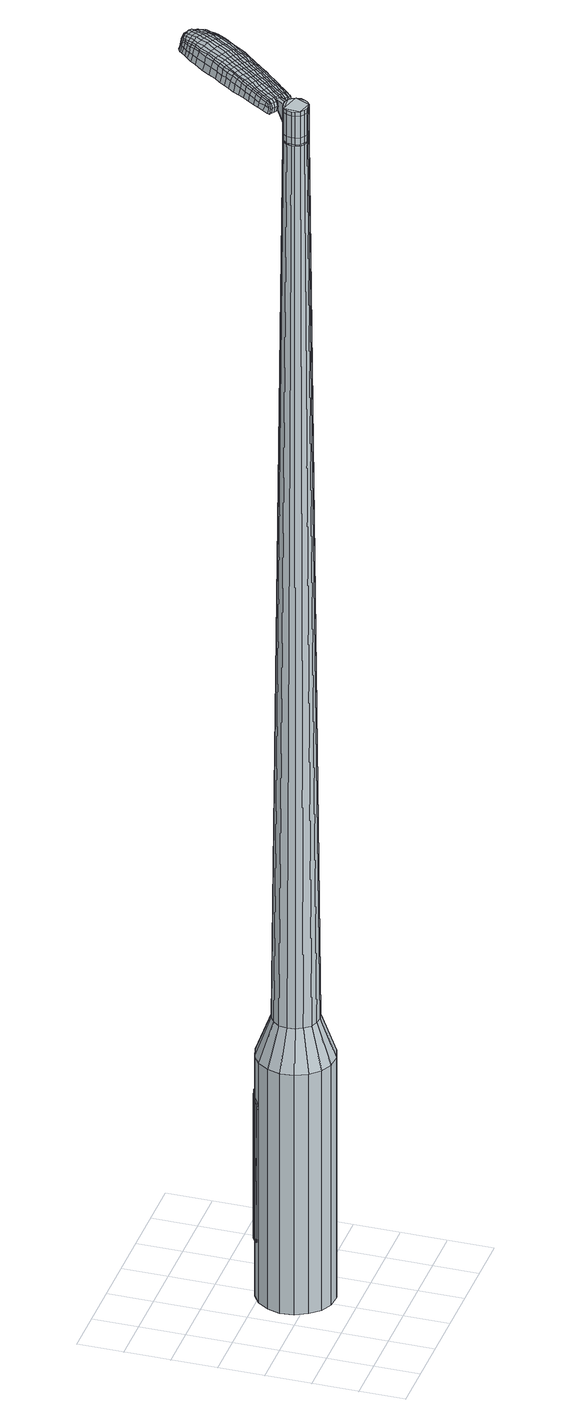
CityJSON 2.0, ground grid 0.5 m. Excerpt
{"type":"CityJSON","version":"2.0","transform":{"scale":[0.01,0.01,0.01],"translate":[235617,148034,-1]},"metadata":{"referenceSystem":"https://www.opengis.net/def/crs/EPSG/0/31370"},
"CityObjects":{
"object1":{"type":"GenericCityObject","attributes":{"cluster":205,"mean_distance_to_centroid":0.168,"new_centroid_x":235618.11,"new_centroid_y":148035.15,"mean_distance_to_camera":13.35,"H1":9.67,"H2":9.74,"Z_final":114.04,"cluster2":-1,"proj_x":235630,"proj_y":148043.4,"id_line":90616,"bearing_l":325.26,"distance":14.48,"orientation":"left","G_obj":55.26},"geometry":[{"type":"MultiSurface","lod":"2","boundaries":[[[0,1,2,3]],[[1,4,5,2]],[[4,6,7,5]],[[6,8,9,7]],[[8,10,11,9]],[[10,12,13,11]],[[12,14,15,13]],[[14,16,17,15]],[[16,18,19,17]],[[18,20,21,19]],[[20,22,23,21]],[[22,24,25,23]],[[24,26,27,25]],[[26,28,29,27]],[[28,30,31,29]],[[30,32,33,31]],[[32,34,35,33]],[[34,0,3,35]],[[36,37,38,39]],[[38,40,41,42]],[[41,43,42]],[[42,44,45,46]],[[45,47,46]],[[46,48,49,50]],[[49,51,50]],[[42,46,50,38]],[[50,52,39,38]],[[53,36,39]],[[2,5,7,35]],[[7,9,11,15]],[[11,13,15]],[[15,17,19,23]],[[19,21,23]],[[23,25,27,31]],[[27,29,31]],[[15,23,31,7]],[[31,33,35,7]],[[3,2,35]],[[1,0,54,55]],[[0,34,56,54]],[[34,32,57,56]],[[32,30,58,57]],[[30,28,59,58]],[[28,26,60,59]],[[26,24,61,60]],[[24,22,62,61]],[[22,20,63,62]],[[20,18,64,63]],[[18,16,65,64]],[[16,14,66,65]],[[14,12,67,66]],[[12,10,68,67]],[[10,8,69,68]],[[8,6,70,69]],[[6,4,71,70]],[[4,1,55,71]],[[55,54,72,73]],[[54,56,74,72]],[[56,57,75,74]],[[57,58,76,75]],[[58,59,77,76]],[[59,60,78,77]],[[60,61,79,78]],[[61,62,80,79]],[[62,63,81,80]],[[63,64,82,81]],[[64,65,83,82]],[[65,66,84,83]],[[66,67,85,84]],[[67,68,86,85]],[[68,69,87,86]],[[69,70,88,87]],[[70,71,89,88]],[[71,55,73,89]],[[72,90,91,92]],[[93,94,90,72]],[[75,95,94,93]],[[96,97,95,75]],[[98,99,97,96]],[[100,101,99,98]],[[79,102,101,100]],[[103,104,102,79]],[[105,106,104,103]],[[82,107,106,105]],[[108,109,107,82]],[[84,110,109,108]],[[85,111,110,84]],[[112,113,111,85]],[[114,115,113,112]],[[116,117,115,114]],[[118,119,117,116]],[[92,91,119,118]],[[120,121,122,123]],[[124,120,123,125]],[[126,124,125,127]],[[128,126,127,129]],[[130,128,129,131]],[[132,130,131,133]],[[134,132,133,135]],[[136,134,135,137]],[[138,136,137,139]],[[140,138,139,141]],[[142,140,141,143]],[[144,142,143,145]],[[146,144,145,147]],[[148,146,147,149]],[[150,148,149,151]],[[152,150,151,153]],[[73,72,92]],[[74,93,72]],[[74,75,93]],[[76,96,75]],[[76,77,98,96]],[[77,78,100,98]],[[78,79,100]],[[80,103,79]],[[80,81,105,103]],[[81,82,105]],[[83,108,82]],[[83,84,108]],[[86,112,85]],[[86,87,114,112]],[[87,88,116,114]],[[88,89,118,116]],[[89,73,92,118]],[[154,91,90]],[[154,155,119,91]],[[155,156,117,119]],[[156,157,115,117]],[[157,158,113,115]],[[158,111,113]],[[159,109,110]],[[159,107,109]],[[160,106,107]],[[160,161,104,106]],[[161,102,104]],[[162,101,102]],[[162,163,99,101]],[[163,164,97,99]],[[164,95,97]],[[165,94,95]],[[165,90,94]],[[39,52,152,166]],[[154,90,167,153]],[[53,39,166,121]],[[90,165,122,167]],[[36,53,121,120]],[[165,95,123,122]],[[37,36,120,124]],[[95,164,125,123]],[[38,37,124,126]],[[164,163,127,125]],[[40,38,126,128]],[[163,162,129,127]],[[41,40,128,130]],[[162,102,131,129]],[[43,41,130,132]],[[102,161,133,131]],[[42,43,132,134]],[[161,160,135,133]],[[44,42,134,136]],[[160,107,137,135]],[[45,44,136,138]],[[107,159,139,137]],[[47,45,138,140]],[[159,110,141,139]],[[46,47,140,142]],[[110,111,143,141]],[[48,46,142,144]],[[111,158,145,143]],[[49,48,144,146]],[[158,157,147,145]],[[51,49,146,148]],[[157,156,149,147]],[[50,51,148,150]],[[156,155,151,149]],[[52,50,150,152]],[[155,154,153,151]],[[152,153,168,169]],[[153,167,170,168]],[[167,122,171,170]],[[122,121,172,171]],[[121,166,173,172]],[[166,152,169,173]],[[174,175,176,177]],[[178,174,177,179]],[[174,178,180,181]],[[175,174,181,182]],[[183,184,185,186]],[[187,183,186,188]],[[183,187,189,190]],[[184,183,190,191]],[[192,193,194,195]],[[196,192,195,197]],[[192,196,198,199]],[[193,192,199,200]],[[201,202,203,204]],[[205,201,204,206]],[[201,205,207,208]],[[202,201,208,209]],[[210,211,212,213]],[[214,210,213,215]],[[210,214,216,217]],[[211,210,217,218]],[[219,220,221,222]],[[223,219,222,224]],[[219,223,225,226]],[[220,219,226,227]],[[228,229,230,231]],[[220,228,231,221]],[[228,220,227,232]],[[229,228,232,233]],[[234,235,236,237]],[[229,234,237,230]],[[234,229,233,238]],[[235,234,238,239]],[[240,178,179,241]],[[235,240,241,236]],[[240,235,239,242]],[[178,240,242,180]],[[243,244,245,246]],[[247,243,246,248]],[[243,247,249,250]],[[244,243,250,251]],[[252,253,254,255]],[[244,252,255,245]],[[252,244,251,256]],[[253,252,256,257]],[[258,259,260,261]],[[253,258,261,254]],[[258,253,257,262]],[[259,258,262,263]],[[264,265,266,267]],[[259,264,267,260]],[[264,259,263,268]],[[265,264,268,269]],[[270,175,182,271]],[[265,270,271,266]],[[270,265,269,272]],[[175,270,272,176]],[[273,274,275,276]],[[277,273,276,278]],[[273,277,279,280]],[[274,273,280,281]],[[282,283,284,285]],[[274,282,285,275]],[[282,274,281,286]],[[283,282,286,287]],[[288,289,290,291]],[[283,288,291,284]],[[288,283,287,292]],[[289,288,292,293]],[[294,187,188,295]],[[289,294,295,290]],[[294,289,293,296]],[[187,294,296,189]],[[297,298,299,300]],[[301,297,300,302]],[[297,301,303,304]],[[298,297,304,305]],[[306,307,308,309]],[[298,306,309,299]],[[306,298,305,310]],[[307,306,310,311]],[[312,313,314,315]],[[307,312,315,308]],[[312,307,311,316]],[[313,312,316,317]],[[318,319,320,321]],[[313,318,321,314]],[[318,313,317,322]],[[319,318,322,323]],[[324,184,191,325]],[[319,324,325,320]],[[324,319,323,326]],[[184,324,326,185]],[[327,213,212,328]],[[329,327,328,330]],[[327,329,331,332]],[[213,327,332,215]],[[333,329,330,334]],[[335,333,334,336]],[[333,335,337,338]],[[329,333,338,331]],[[339,335,336,340]],[[341,339,340,342]],[[339,341,343,344]],[[335,339,344,337]],[[345,341,342,346]],[[347,345,346,348]],[[345,347,349,350]],[[341,345,350,343]],[[351,347,348,352]],[[202,351,352,203]],[[351,202,209,353]],[[347,351,353,349]],[[354,355,200,199]],[[356,354,199,198]],[[354,356,357,358]],[[355,354,358,359]],[[360,361,359,358]],[[362,360,358,357]],[[360,362,363,364]],[[361,360,364,365]],[[366,367,365,364]],[[368,366,364,363]],[[366,368,369,370]],[[367,366,370,371]],[[372,373,371,370]],[[374,372,370,369]],[[372,374,207,205]],[[373,372,205,206]],[[375,376,377,378]],[[277,375,378,279]],[[375,277,278,379]],[[376,375,379,380]],[[381,196,197,382]],[[376,381,382,377]],[[381,376,380,383]],[[196,381,383,198]],[[384,385,386,387]],[[223,384,387,225]],[[384,223,224,388]],[[385,384,388,389]],[[390,391,392,393]],[[385,390,393,386]],[[390,385,389,394]],[[391,390,394,395]],[[396,193,200,397]],[[391,396,397,392]],[[396,391,395,398]],[[193,396,398,194]],[[399,400,401,402]],[[181,399,402,182]],[[399,181,180,403]],[[400,399,403,404]],[[405,406,407,408]],[[400,405,408,401]],[[405,400,404,409]],[[406,405,409,410]],[[411,204,203,412]],[[406,411,412,407]],[[411,406,410,413]],[[204,411,413,206]],[[414,415,416,417]],[[186,414,417,188]],[[414,186,185,418]],[[415,414,418,419]],[[420,208,207,421]],[[415,420,421,416]],[[420,415,419,422]],[[208,420,422,209]],[[423,424,425,426]],[[301,423,426,303]],[[423,301,302,427]],[[424,423,427,428]],[[429,214,215,430]],[[424,429,430,425]],[[429,424,428,431]],[[214,429,431,216]],[[432,433,434,435]],[[247,432,435,249]],[[432,247,248,436]],[[433,432,436,437]],[[438,439,440,441]],[[433,438,441,434]],[[438,433,437,442]],[[439,438,442,443]],[[444,211,218,445]],[[439,444,445,440]],[[444,439,443,446]],[[211,444,446,212]],[[447,448,437,436]],[[246,447,436,248]],[[447,246,245,449]],[[448,447,449,450]],[[451,452,443,442]],[[448,451,442,437]],[[451,448,450,453]],[[452,451,453,454]],[[455,328,212,446]],[[452,455,446,443]],[[455,452,454,456]],[[328,455,456,330]],[[457,458,459,460]],[[304,457,460,305]],[[457,304,303,426]],[[458,457,426,425]],[[461,332,331,462]],[[458,461,462,459]],[[461,458,425,430]],[[332,461,430,215]],[[463,464,450,449]],[[255,463,449,245]],[[463,255,254,465]],[[464,463,465,466]],[[467,468,454,453]],[[464,467,453,450]],[[467,464,466,469]],[[468,467,469,470]],[[471,334,330,456]],[[468,471,456,454]],[[471,468,470,472]],[[334,471,472,336]],[[473,474,475,476]],[[310,473,476,311]],[[473,310,305,460]],[[474,473,460,459]],[[477,338,337,478]],[[474,477,478,475]],[[477,474,459,462]],[[338,477,462,331]],[[479,480,466,465]],[[261,479,465,254]],[[479,261,260,481]],[[480,479,481,482]],[[483,484,470,469]],[[480,483,469,466]],[[483,480,482,485]],[[484,483,485,486]],[[487,340,336,472]],[[484,487,472,470]],[[487,484,486,488]],[[340,487,488,342]],[[489,490,491,492]],[[316,489,492,317]],[[489,316,311,476]],[[490,489,476,475]],[[493,344,343,494]],[[490,493,494,491]],[[493,490,475,478]],[[344,493,478,337]],[[495,496,482,481]],[[267,495,481,260]],[[495,267,266,497]],[[496,495,497,498]],[[499,500,486,485]],[[496,499,485,482]],[[499,496,498,501]],[[500,499,501,502]],[[503,346,342,488]],[[500,503,488,486]],[[503,500,502,504]],[[346,503,504,348]],[[505,506,507,508]],[[322,505,508,323]],[[505,322,317,492]],[[506,505,492,491]],[[509,350,349,510]],[[506,509,510,507]],[[509,506,491,494]],[[350,509,494,343]],[[511,512,498,497]],[[271,511,497,266]],[[511,271,182,402]],[[512,511,402,401]],[[513,514,502,501]],[[512,513,501,498]],[[513,512,401,408]],[[514,513,408,407]],[[515,352,348,504]],[[514,515,504,502]],[[515,514,407,412]],[[352,515,412,203]],[[516,517,419,418]],[[326,516,418,185]],[[516,326,323,508]],[[517,516,508,507]],[[518,353,209,422]],[[517,518,422,419]],[[518,517,507,510]],[[353,518,510,349]],[[519,520,380,379]],[[276,519,379,278]],[[519,276,275,521]],[[520,519,521,522]],[[523,356,198,383]],[[520,523,383,380]],[[523,520,522,524]],[[356,523,524,357]],[[525,526,527,528]],[[226,525,528,227]],[[525,226,225,387]],[[526,525,387,386]],[[529,530,531,532]],[[526,529,532,527]],[[529,526,386,393]],[[530,529,393,392]],[[533,355,359,534]],[[530,533,534,531]],[[533,530,392,397]],[[355,533,397,200]],[[535,536,522,521]],[[285,535,521,275]],[[535,285,284,537]],[[536,535,537,538]],[[539,362,357,524]],[[536,539,524,522]],[[539,536,538,540]],[[362,539,540,363]],[[541,542,543,544]],[[232,541,544,233]],[[541,232,227,528]],[[542,541,528,527]],[[545,546,547,548]],[[542,545,548,543]],[[545,542,527,532]],[[546,545,532,531]],[[549,361,365,550]],[[546,549,550,547]],[[549,546,531,534]],[[361,549,534,359]],[[551,552,538,537]],[[291,551,537,284]],[[551,291,290,553]],[[552,551,553,554]],[[555,368,363,540]],[[552,555,540,538]],[[555,552,554,556]],[[368,555,556,369]],[[557,558,559,560]],[[238,557,560,239]],[[557,238,233,544]],[[558,557,544,543]],[[561,562,563,564]],[[558,561,564,559]],[[561,558,543,548]],[[562,561,548,547]],[[565,367,371,566]],[[562,565,566,563]],[[565,562,547,550]],[[367,565,550,365]],[[567,568,554,553]],[[295,567,553,290]],[[567,295,188,417]],[[568,567,417,416]],[[569,374,369,556]],[[568,569,556,554]],[[569,568,416,421]],[[374,569,421,207]],[[570,571,404,403]],[[242,570,403,180]],[[570,242,239,560]],[[571,570,560,559]],[[572,573,410,409]],[[571,572,409,404]],[[572,571,559,564]],[[573,572,564,563]],[[574,373,206,413]],[[573,574,413,410]],[[574,573,563,566]],[[373,574,566,371]],[[575,576,577,578]],[[578,577,579,580]],[[581,579,577,582]],[[582,577,576,583]],[[584,585,586,587]],[[587,586,588,589]],[[590,588,586,591]],[[591,586,585,592]],[[593,594,595,596]],[[596,595,597,598]],[[599,597,595,600]],[[600,595,594,601]],[[602,603,604,605]],[[605,604,606,607]],[[608,606,604,609]],[[609,604,603,610]],[[611,612,613,614]],[[614,613,615,616]],[[617,615,613,618]],[[618,613,612,619]],[[620,621,622,623]],[[623,622,624,625]],[[626,624,622,627]],[[627,622,621,628]],[[629,630,631,632]],[[632,631,621,620]],[[628,621,631,633]],[[633,631,630,634]],[[635,636,637,638]],[[638,637,630,629]],[[634,630,637,639]],[[639,637,636,640]],[[580,579,641,642]],[[642,641,636,635]],[[640,636,641,643]],[[643,641,579,581]],[[644,645,646,647]],[[647,646,648,649]],[[650,648,646,651]],[[651,646,645,652]],[[653,654,655,656]],[[656,655,645,644]],[[652,645,655,657]],[[657,655,654,658]],[[659,660,661,662]],[[662,661,654,653]],[[658,654,661,663]],[[663,661,660,664]],[[665,666,667,668]],[[668,667,660,659]],[[664,660,667,669]],[[669,667,666,670]],[[583,576,671,672]],[[672,671,666,665]],[[670,666,671,673]],[[673,671,576,575]],[[674,675,676,677]],[[677,676,678,679]],[[680,678,676,681]],[[681,676,675,682]],[[683,684,685,686]],[[686,685,675,674]],[[682,675,685,687]],[[687,685,684,688]],[[689,690,691,692]],[[692,691,684,683]],[[688,684,691,693]],[[693,691,690,694]],[[589,588,695,696]],[[696,695,690,689]],[[694,690,695,697]],[[697,695,588,590]],[[698,699,700,701]],[[701,700,702,703]],[[704,702,700,705]],[[705,700,699,706]],[[707,708,709,710]],[[710,709,699,698]],[[706,699,709,711]],[[711,709,708,712]],[[713,714,715,716]],[[716,715,708,707]],[[712,708,715,717]],[[717,715,714,718]],[[719,720,721,722]],[[722,721,714,713]],[[718,714,721,723]],[[723,721,720,724]],[[592,585,725,726]],[[726,725,720,719]],[[724,720,725,727]],[[727,725,585,584]],[[611,614,728,729]],[[729,728,730,731]],[[732,730,728,733]],[[733,728,614,616]],[[731,730,734,735]],[[735,734,736,737]],[[738,736,734,739]],[[739,734,730,732]],[[737,736,740,741]],[[741,740,742,743]],[[744,742,740,745]],[[745,740,736,738]],[[743,742,746,747]],[[747,746,748,749]],[[750,748,746,751]],[[751,746,742,744]],[[749,748,752,753]],[[753,752,603,602]],[[610,603,752,754]],[[754,752,748,750]],[[601,755,756,600]],[[600,756,757,599]],[[758,757,756,759]],[[759,756,755,760]],[[760,761,762,759]],[[759,762,763,758]],[[764,763,762,765]],[[765,762,761,766]],[[766,767,768,765]],[[765,768,769,764]],[[770,769,768,771]],[[771,768,767,772]],[[772,773,774,771]],[[771,774,775,770]],[[608,775,774,606]],[[606,774,773,607]],[[776,777,778,779]],[[779,778,678,680]],[[679,678,778,780]],[[780,778,777,781]],[[598,597,782,783]],[[783,782,777,776]],[[781,777,782,784]],[[784,782,597,599]],[[785,786,787,788]],[[788,787,624,626]],[[625,624,787,789]],[[789,787,786,790]],[[791,792,793,794]],[[794,793,786,785]],[[790,786,793,795]],[[795,793,792,796]],[[601,594,797,798]],[[798,797,792,791]],[[796,792,797,799]],[[799,797,594,593]],[[800,801,802,803]],[[803,802,582,583]],[[581,582,802,804]],[[804,802,801,805]],[[806,807,808,809]],[[809,808,801,800]],[[805,801,808,810]],[[810,808,807,811]],[[602,605,812,813]],[[813,812,807,806]],[[811,807,812,814]],[[814,812,605,607]],[[815,816,817,818]],[[818,817,587,589]],[[584,587,817,819]],[[819,817,816,820]],[[608,609,821,822]],[[822,821,816,815]],[[820,816,821,823]],[[823,821,609,610]],[[824,825,826,827]],[[827,826,702,704]],[[703,702,826,828]],[[828,826,825,829]],[[616,615,830,831]],[[831,830,825,824]],[[829,825,830,832]],[[832,830,615,617]],[[833,834,835,836]],[[836,835,648,650]],[[649,648,835,837]],[[837,835,834,838]],[[839,840,841,842]],[[842,841,834,833]],[[838,834,841,843]],[[843,841,840,844]],[[619,612,845,846]],[[846,845,840,839]],[[844,840,845,847]],[[847,845,612,611]],[[838,848,849,837]],[[837,849,647,649]],[[644,647,849,850]],[[850,849,848,851]],[[844,852,853,843]],[[843,853,848,838]],[[851,848,853,854]],[[854,853,852,855]],[[611,729,856,847]],[[847,856,852,844]],[[855,852,856,857]],[[857,856,729,731]],[[858,859,860,861]],[[861,860,705,706]],[[704,705,860,827]],[[827,860,859,824]],[[732,733,862,863]],[[863,862,859,858]],[[824,859,862,831]],[[831,862,733,616]],[[851,864,850]],[[850,864,656,644]],[[653,656,864,865]],[[865,864,866]],[[855,867,868,854]],[[854,868,864,851]],[[866,864,868,869]],[[869,868,867,870]],[[731,735,871,857]],[[857,871,867,855]],[[870,867,871,872]],[[872,871,735,737]],[[873,874,875,876]],[[876,875,711,712]],[[706,711,875,861]],[[861,875,874,858]],[[738,739,877,878]],[[878,877,874,873]],[[858,874,877,863]],[[863,877,739,732]],[[866,879,880,865]],[[865,880,662,653]],[[659,662,880,881]],[[881,880,879,882]],[[870,883,884,869]],[[869,884,879,866]],[[882,879,884,885]],[[885,884,883,886]],[[737,741,887,872]],[[872,887,883,870]],[[886,883,887,888]],[[888,887,741,743]],[[889,890,891,892]],[[892,891,717,718]],[[712,717,891,876]],[[876,891,890,873]],[[744,745,893,894]],[[894,893,890,889]],[[873,890,893,878]],[[878,893,745,738]],[[882,895,896,881]],[[881,896,668,659]],[[665,668,896,897]],[[897,896,895,898]],[[886,899,900,885]],[[885,900,895,882]],[[898,895,900,901]],[[901,900,899,902]],[[743,747,903,888]],[[888,903,899,886]],[[902,899,903,904]],[[904,903,747,749]],[[905,906,907,908]],[[908,907,723,724]],[[718,723,907,892]],[[892,907,906,889]],[[750,751,909,910]],[[910,909,906,905]],[[889,906,909,894]],[[894,909,751,744]],[[898,911,912,897]],[[897,912,672,665]],[[583,672,912,803]],[[803,912,911,800]],[[902,913,914,901]],[[901,914,911,898]],[[800,911,914,809]],[[809,914,913,806]],[[749,753,915,904]],[[904,915,913,902]],[[806,913,915,813]],[[813,915,753,602]],[[820,916,917,819]],[[819,917,727,584]],[[724,727,917,908]],[[908,917,916,905]],[[610,754,918,823]],[[823,918,916,820]],[[905,916,918,910]],[[910,918,754,750]],[[781,919,920,780]],[[780,920,677,679]],[[674,677,920,921]],[[921,920,919,922]],[[599,757,923,784]],[[784,923,919,781]],[[922,919,923,924]],[[924,923,757,758]],[[925,926,927,928]],[[928,927,627,628]],[[626,627,927,788]],[[788,927,926,785]],[[929,930,931,932]],[[932,931,926,925]],[[785,926,931,794]],[[794,931,930,791]],[[760,755,933,934]],[[934,933,930,929]],[[791,930,933,798]],[[798,933,755,601]],[[922,935,936,921]],[[921,936,686,674]],[[683,686,936,937]],[[937,936,935,938]],[[758,763,939,924]],[[924,939,935,922]],[[938,935,939,940]],[[940,939,763,764]],[[941,942,943,944]],[[944,943,633,634]],[[628,633,943,928]],[[928,943,942,925]],[[945,946,947,948]],[[948,947,942,941]],[[925,942,947,932]],[[932,947,946,929]],[[766,761,949,950]],[[950,949,946,945]],[[929,946,949,934]],[[934,949,761,760]],[[938,951,952,937]],[[937,952,692,683]],[[689,692,952,953]],[[953,952,951,954]],[[764,769,955,940]],[[940,955,951,938]],[[954,951,955,956]],[[956,955,769,770]],[[957,958,959,960]],[[960,959,639,640]],[[634,639,959,944]],[[944,959,958,941]],[[961,962,963,964]],[[964,963,958,957]],[[941,958,963,948]],[[948,963,962,945]],[[772,767,965,966]],[[966,965,962,961]],[[945,962,965,950]],[[950,965,767,766]],[[954,967,968,953]],[[953,968,696,689]],[[589,696,968,818]],[[818,968,967,815]],[[770,775,969,956]],[[956,969,967,954]],[[815,967,969,822]],[[822,969,775,608]],[[805,970,971,804]],[[804,971,643,581]],[[640,643,971,960]],[[960,971,970,957]],[[811,972,973,810]],[[810,973,970,805]],[[957,970,973,964]],[[964,973,972,961]],[[607,773,974,814]],[[814,974,972,811]],[[961,972,974,966]],[[966,974,773,772]],[[575,578,177,176]],[[578,580,179,177]],[[590,591,190,189]],[[591,592,191,190]],[[593,596,195,194]],[[596,598,197,195]],[[617,618,217,216]],[[618,619,218,217]],[[620,623,222,221]],[[623,625,224,222]],[[629,632,231,230]],[[632,620,221,231]],[[635,638,237,236]],[[638,629,230,237]],[[580,642,241,179]],[[642,635,236,241]],[[650,651,250,249]],[[651,652,251,250]],[[652,657,256,251]],[[657,658,257,256]],[[658,663,262,257]],[[663,664,263,262]],[[664,669,268,263]],[[669,670,269,268]],[[670,673,272,269]],[[673,575,176,272]],[[680,681,280,279]],[[681,682,281,280]],[[682,687,286,281]],[[687,688,287,286]],[[688,693,292,287]],[[693,694,293,292]],[[694,697,296,293]],[[697,590,189,296]],[[698,701,300,299]],[[701,703,302,300]],[[707,710,309,308]],[[710,698,299,309]],[[713,716,315,314]],[[716,707,308,315]],[[719,722,321,320]],[[722,713,314,321]],[[592,726,325,191]],[[726,719,320,325]],[[776,779,378,377]],[[779,680,279,378]],[[598,783,382,197]],[[783,776,377,382]],[[625,789,388,224]],[[789,790,389,388]],[[790,795,394,389]],[[795,796,395,394]],[[796,799,398,395]],[[799,593,194,398]],[[703,828,427,302]],[[828,829,428,427]],[[829,832,431,428]],[[832,617,216,431]],[[833,836,435,434]],[[836,650,249,435]],[[839,842,441,440]],[[842,833,434,441]],[[619,846,445,218]],[[846,839,440,445]],[[975,976,977,978]],[[979,980,978,977]],[[981,982,983,984]],[[985,986,987,988]],[[976,989,990,977]],[[991,979,977,990]],[[992,981,984,993]],[[994,995,986,985]],[[989,996,997,990]],[[997,998,991,990]],[[999,992,993,1000]],[[1001,995,994,1002]],[[996,1003,1004,997]],[[1004,1005,998,997]],[[1006,999,1000,1007]],[[1008,1001,1002,1009]],[[1010,1011,1012,1013]],[[1014,1015,1011,1010]],[[1014,1016,1017,1015]],[[1016,1018,1019,1017]],[[1020,1021,1022,1023]],[[1024,1025,1021,1020]],[[1026,1027,1025,1024]],[[1028,1029,1027,1026]],[[1023,1012,1011,1020]],[[1020,1011,1015,1024]],[[1015,1017,1026,1024]],[[1017,1019,1028,1026]],[[984,983,980,979]],[[993,984,979,991]],[[998,1000,993,991]],[[1005,1007,1000,998]],[[985,988,982,981]],[[994,985,981,992]],[[1002,994,992,999]],[[1009,1002,999,1006]],[[986,1010,1013,987]],[[995,1014,1010,986]],[[1016,1014,995,1001]],[[1018,1016,1001,1008]],[[1030,1031,1032,1033]],[[1032,1034,1035,1036]],[[1032,1036,1037,1038]],[[1032,1038,1033]],[[1039,1030,1033,1040]],[[1041,1040,1033,1042]],[[1043,1042,1033]],[[1044,1032,1031,1045]],[[1046,1044,1045,1047]],[[1048,1046,1047,1049]],[[1050,1048,1049,1051]],[[1052,1050,1051,1053]],[[1053,1054,1055,1056]],[[1053,1056,1057,1058]],[[1053,1058,1059,1060]],[[1059,1061,1062,1063]],[[1059,1063,1064,1065]],[[1059,1065,1060]],[[1053,1060,1052]],[[1066,1067,1031,1030]],[[1068,1069,1034,1032]],[[1070,1071,1043,1033]],[[1067,1072,1045,1031]],[[1073,1068,1032,1044]],[[1072,1074,1047,1045]],[[1075,1073,1044,1046]],[[1074,1076,1049,1047]],[[1077,1075,1046,1048]],[[1076,1078,1051,1049]],[[1079,1077,1048,1050]],[[1078,1080,1053,1051]],[[1081,1079,1050,1052]],[[1080,1082,1054,1053]],[[1083,1084,1061,1059]],[[1085,1081,1052,1060]],[[1055,1054,1082,1086]],[[1056,1055,1086,1087]],[[1057,1056,1087,1088]],[[1058,1057,1088,1089]],[[1059,1058,1089,1083]],[[1090,1066,1030,1039]],[[1091,1090,1039,1040]],[[1092,1091,1040,1041]],[[1093,1092,1041,1042]],[[1071,1093,1042,1043]],[[1035,1034,1069,1094]],[[1062,1061,1084,1095]],[[1036,1035,1094,1096]],[[1037,1036,1096,1097]],[[1038,1037,1097,1098]],[[1033,1038,1098,1070]],[[1063,1062,1095,1099]],[[1064,1063,1099,1100]],[[1065,1064,1100,1101]],[[1060,1065,1101,1085]]]}]}
},
"vertices":[
[134,152,384],[145,141,384],[145,141,96],[134,152,96],[151,128,384],[151,128,96],[152,114,384],[152,114,96],[149,99,384],[149,99,96],[140,87,384],[140,87,96],[128,79,384],[128,79,96],[114,75,384],[114,75,96],[99,76,384],[99,76,96],[86,82,384],[86,82,96],[76,93,384],[76,93,96],[69,106,384],[69,106,96],[68,121,384],[68,121,96],[72,135,384],[72,135,96],[80,147,384],[80,147,96],[92,155,384],[92,155,96],[106,159,384],[106,159,96],[121,158,384],[121,158,96],[109,130,1524],[104,129,1524],[101,127,1524],[118,128,1524],[98,123,1524],[97,118,1524],[99,109,1524],[97,114,1524],[103,106,1524],[107,104,1524],[116,105,1524],[111,104,1524],[120,108,1524],[122,111,1524],[123,121,1524],[124,116,1524],[121,125,1524],[114,130,1524],[125,138,429],[131,132,429],[117,141,429],[108,142,429],[99,140,429],[92,135,429],[87,128,429],[85,119,429],[86,110,429],[90,103,429],[96,96,429],[104,93,429],[113,92,429],[121,94,429],[128,99,429],[133,107,429],[135,115,429],[135,124,429],[118,128,1483],[121,125,1483],[114,130,1483],[109,130,1483],[104,129,1483],[101,127,1483],[98,123,1483],[97,118,1483],[97,114,1483],[99,109,1483],[103,106,1483],[107,104,1483],[111,104,1483],[116,105,1483],[120,108,1483],[122,111,1483],[124,116,1483],[123,121,1483],[118,128,1485],[121,124,1485],[121,124,1483],[113,130,1483],[113,130,1485],[109,130,1485],[105,129,1483],[105,129,1485],[101,126,1483],[101,126,1485],[99,122,1483],[99,122,1485],[97,118,1485],[98,114,1483],[98,114,1485],[100,110,1483],[100,110,1485],[103,106,1485],[107,105,1483],[107,105,1485],[111,104,1485],[116,105,1485],[119,108,1483],[119,108,1485],[122,112,1483],[122,112,1485],[123,116,1483],[123,116,1485],[123,120,1483],[123,120,1485],[109,130,1519],[114,130,1519],[114,130,1493],[109,130,1493],[104,129,1519],[104,129,1493],[101,127,1519],[101,127,1493],[98,123,1519],[98,123,1493],[97,118,1519],[97,118,1493],[97,114,1519],[97,114,1493],[99,109,1519],[99,109,1493],[103,106,1519],[103,106,1493],[107,104,1519],[107,104,1493],[111,104,1519],[111,104,1493],[116,105,1519],[116,105,1493],[120,108,1519],[120,108,1493],[122,111,1519],[122,111,1493],[124,116,1519],[124,116,1493],[123,121,1519],[123,121,1493],[121,125,1519],[121,125,1493],[121,125,1485],[123,121,1485],[124,116,1485],[122,111,1485],[120,108,1485],[107,104,1485],[99,109,1485],[97,114,1485],[98,123,1485],[101,127,1485],[104,129,1485],[114,130,1485],[118,128,1519],[118,128,1493],[131,142,1513],[131,142,1518],[129,143,1513],[126,145,1513],[126,145,1518],[129,143,1518],[187,193,1519],[182,188,1518],[185,188,1509],[189,193,1510],[192,200,1519],[194,200,1510],[190,200,1526],[185,193,1525],[181,188,1525],[155,215,1519],[151,209,1518],[152,208,1525],[156,214,1525],[160,223,1519],[161,221,1526],[160,225,1510],[155,217,1510],[151,211,1509],[211,266,1519],[214,263,1519],[215,264,1513],[212,266,1513],[208,267,1519],[208,268,1513],[207,266,1524],[211,264,1524],[214,262,1524],[169,205,1530],[165,199,1529],[168,197,1529],[172,203,1530],[175,212,1531],[177,210,1531],[171,214,1530],[166,207,1530],[162,201,1529],[124,138,1512],[126,137,1512],[126,138,1517],[124,139,1517],[121,140,1512],[122,141,1517],[121,141,1506],[124,139,1506],[126,137,1506],[219,243,1519],[218,240,1519],[220,240,1512],[221,243,1512],[220,245,1518],[222,245,1512],[219,245,1522],[218,243,1523],[217,240,1524],[216,235,1519],[213,231,1519],[215,231,1512],[217,236,1512],[214,236,1524],[211,231,1525],[210,226,1519],[205,219,1519],[207,219,1511],[212,226,1511],[208,226,1526],[204,219,1526],[199,210,1519],[201,210,1510],[197,210,1526],[141,135,1513],[146,141,1513],[145,141,1518],[140,135,1517],[138,131,1512],[138,132,1516],[139,131,1506],[143,135,1507],[148,141,1507],[151,147,1514],[155,153,1515],[154,153,1520],[149,147,1519],[152,147,1507],[157,153,1507],[160,159,1515],[165,164,1516],[163,165,1522],[158,159,1521],[162,159,1508],[166,165,1508],[169,170,1517],[174,176,1517],[172,176,1524],[167,170,1523],[171,170,1508],[176,176,1509],[178,182,1518],[176,182,1524],[180,182,1509],[191,264,1519],[188,261,1519],[189,260,1524],[191,263,1523],[192,265,1518],[193,264,1522],[192,267,1512],[190,265,1512],[188,263,1512],[185,257,1519],[181,253,1519],[182,252,1525],[186,256,1524],[185,259,1512],[181,255,1512],[178,248,1519],[173,242,1519],[174,240,1526],[179,247,1526],[177,250,1511],[173,244,1511],[167,232,1519],[167,231,1526],[166,234,1510],[117,152,1513],[120,159,1513],[120,160,1507],[116,154,1507],[114,147,1512],[114,149,1506],[115,148,1516],[117,151,1517],[121,158,1518],[124,165,1514],[128,172,1515],[128,173,1507],[124,167,1507],[125,164,1519],[129,170,1520],[132,178,1515],[136,184,1516],[136,186,1508],[132,180,1508],[133,177,1521],[137,183,1522],[140,191,1517],[144,197,1517],[143,199,1509],[139,193,1508],[141,189,1523],[144,195,1524],[148,203,1518],[147,205,1509],[148,202,1524],[127,144,1519],[129,142,1519],[132,150,1520],[134,148,1520],[129,152,1520],[125,145,1519],[136,156,1522],[138,154,1522],[140,162,1523],[142,160,1523],[137,164,1523],[133,158,1521],[144,168,1524],[147,167,1524],[148,174,1525],[151,173,1525],[146,176,1525],[142,170,1524],[153,180,1526],[155,179,1526],[157,187,1527],[159,185,1527],[154,188,1527],[150,182,1526],[161,193,1528],[164,191,1528],[158,195,1528],[209,262,1527],[212,260,1527],[205,263,1526],[202,260,1527],[206,258,1528],[209,256,1528],[203,253,1529],[206,251,1529],[199,255,1528],[195,249,1530],[198,247,1530],[202,245,1530],[194,241,1531],[197,239,1531],[191,243,1530],[186,235,1531],[189,233,1531],[192,231,1531],[182,223,1531],[185,221,1531],[178,225,1531],[194,266,1518],[197,267,1519],[197,268,1513],[194,268,1513],[194,265,1523],[197,266,1523],[202,267,1519],[203,268,1513],[202,266,1524],[221,247,1518],[221,250,1518],[219,249,1523],[219,247,1523],[222,247,1513],[222,250,1513],[220,254,1519],[219,257,1519],[218,256,1524],[219,253,1523],[221,254,1513],[220,258,1513],[217,261,1519],[216,259,1524],[218,261,1513],[184,194,1528],[182,195,1528],[178,189,1528],[179,188,1527],[189,201,1528],[187,202,1529],[180,197,1529],[177,199,1530],[173,193,1529],[176,191,1528],[185,204,1529],[183,206,1530],[175,201,1530],[170,195,1529],[180,208,1531],[157,213,1528],[159,211,1529],[164,219,1529],[162,220,1528],[153,207,1527],[155,205,1528],[163,209,1529],[167,217,1530],[159,203,1528],[114,145,1512],[115,144,1512],[116,145,1517],[115,146,1517],[113,146,1506],[115,145,1506],[118,142,1512],[119,143,1517],[118,143,1506],[136,130,1512],[134,131,1512],[135,131,1506],[137,130,1506],[136,131,1517],[134,132,1517],[132,132,1512],[130,134,1512],[131,134,1506],[133,133,1506],[133,133,1517],[131,135,1517],[128,135,1512],[129,136,1506],[128,136,1517],[139,136,1519],[138,137,1519],[143,142,1520],[142,142,1520],[136,138,1519],[134,139,1519],[140,144,1520],[138,145,1520],[132,141,1519],[136,147,1520],[118,150,1519],[119,149,1519],[124,156,1520],[122,157,1520],[122,147,1519],[126,154,1520],[148,147,1521],[147,148,1521],[153,153,1522],[151,154,1522],[145,150,1521],[142,151,1521],[149,156,1522],[147,157,1523],[140,153,1522],[145,159,1523],[126,163,1521],[128,162,1521],[132,168,1522],[130,169,1522],[130,160,1521],[134,166,1522],[157,159,1523],[156,160,1523],[162,165,1524],[160,166,1524],[154,162,1523],[151,163,1524],[158,168,1525],[156,169,1525],[149,165,1524],[153,171,1525],[134,176,1523],[136,174,1523],[140,181,1524],[138,182,1524],[138,172,1524],[143,178,1525],[166,171,1525],[165,172,1525],[170,177,1526],[169,178,1526],[162,174,1526],[160,175,1526],[167,179,1527],[164,181,1527],[158,177,1526],[162,183,1527],[142,188,1525],[143,187,1525],[147,193,1526],[146,194,1526],[147,185,1526],[151,191,1527],[175,183,1527],[173,184,1527],[171,185,1527],[169,187,1528],[166,189,1528],[149,200,1527],[151,199,1527],[155,197,1528],[193,263,1525],[196,264,1525],[191,260,1526],[193,261,1526],[200,264,1526],[198,261,1527],[218,245,1525],[218,247,1525],[216,244,1526],[216,242,1525],[217,251,1525],[216,254,1526],[214,250,1527],[215,247,1526],[214,257,1526],[212,253,1527],[187,256,1526],[190,256,1527],[184,251,1527],[186,251,1528],[194,256,1528],[190,250,1529],[214,237,1526],[213,239,1527],[210,234,1528],[211,232,1527],[212,242,1527],[211,245,1528],[207,240,1529],[209,237,1528],[208,248,1528],[204,242,1530],[180,246,1528],[182,246,1529],[175,240,1528],[177,239,1529],[186,245,1529],[181,237,1530],[207,227,1528],[206,229,1528],[202,222,1529],[203,220,1528],[205,231,1529],[203,234,1530],[198,227,1530],[200,224,1530],[200,236,1530],[195,229,1531],[169,230,1529],[171,229,1529],[174,227,1530],[196,211,1528],[195,212,1529],[193,214,1530],[190,216,1530],[188,219,1531],[183,189,1509],[181,189,1518],[185,194,1518],[187,195,1509],[190,201,1519],[192,202,1510],[189,201,1525],[183,195,1525],[179,189,1525],[154,207,1525],[153,208,1518],[157,214,1518],[158,213,1525],[162,222,1519],[162,220,1525],[161,223,1510],[156,216,1509],[153,210,1509],[214,263,1513],[213,262,1519],[210,264,1519],[211,264,1513],[207,265,1519],[207,266,1513],[206,264,1524],[210,263,1524],[212,261,1524],[168,197,1528],[166,199,1528],[170,205,1529],[172,203,1529],[175,212,1529],[177,211,1529],[172,214,1529],[167,207,1529],[163,201,1528],[127,139,1516],[127,139,1512],[125,140,1512],[125,141,1516],[122,142,1512],[123,142,1516],[123,143,1506],[125,141,1506],[128,139,1506],[218,241,1512],[216,241,1519],[218,243,1518],[219,243,1512],[218,245,1518],[220,245,1512],[217,245,1522],[216,244,1523],[215,241,1523],[213,232,1512],[211,232,1519],[214,236,1519],[216,236,1512],[213,237,1524],[210,232,1525],[206,220,1511],[204,220,1519],[208,227,1519],[210,227,1511],[206,227,1525],[202,220,1526],[197,211,1519],[199,211,1510],[195,211,1526],[143,142,1518],[145,142,1513],[140,136,1513],[139,137,1517],[137,133,1512],[136,134,1515],[138,133,1506],[141,137,1506],[146,142,1507],[152,154,1520],[154,154,1514],[149,148,1514],[148,148,1519],[151,148,1507],[156,154,1507],[161,166,1522],[163,166,1516],[158,160,1515],[157,160,1521],[160,160,1508],[165,166,1508],[170,177,1523],[172,177,1517],[168,172,1516],[166,172,1522],[170,172,1508],[174,178,1508],[177,183,1517],[175,183,1524],[179,183,1509],[190,259,1523],[190,260,1519],[192,262,1518],[193,261,1523],[193,264,1518],[194,263,1522],[193,265,1512],[191,264,1512],[189,261,1512],[184,250,1525],[183,252,1519],[187,256,1519],[187,255,1524],[186,258,1512],[183,253,1512],[175,239,1526],[175,241,1519],[179,247,1519],[180,246,1525],[179,249,1511],[174,243,1511],[168,231,1519],[169,230,1526],[168,233,1510],[122,159,1507],[122,158,1513],[118,152,1513],[118,153,1506],[116,147,1512],[116,148,1506],[117,147,1515],[119,151,1517],[123,157,1518],[130,172,1507],[130,171,1514],[126,164,1514],[126,166,1507],[127,163,1519],[131,169,1520],[137,185,1508],[138,183,1516],[134,177,1515],[133,179,1508],[135,176,1521],[138,182,1522],[145,198,1508],[146,196,1517],[142,190,1516],[141,192,1508],[142,188,1522],[146,195,1523],[149,202,1517],[149,204,1509],[150,201,1524],[128,144,1518],[130,143,1518],[132,150,1519],[134,149,1519],[130,152,1519],[126,146,1518],[136,156,1520],[138,155,1520],[140,163,1521],[143,161,1521],[138,164,1521],[134,158,1520],[145,169,1523],[147,167,1523],[149,175,1524],[151,173,1524],[146,177,1524],[142,170,1523],[153,181,1525],[155,179,1525],[157,187,1526],[160,185,1526],[154,189,1526],[150,183,1525],[161,193,1527],[164,191,1527],[159,195,1527],[211,259,1526],[208,261,1526],[205,262,1525],[203,259,1526],[206,257,1526],[209,255,1526],[205,250,1528],[202,252,1528],[199,254,1527],[195,248,1528],[198,246,1529],[201,244,1529],[197,239,1530],[194,241,1530],[191,242,1529],[186,235,1530],[189,233,1530],[192,231,1530],[185,221,1530],[182,223,1530],[179,225,1530],[197,266,1513],[198,265,1518],[195,264,1518],[194,266,1512],[195,263,1523],[197,264,1523],[202,265,1519],[202,266,1513],[202,264,1523],[217,249,1523],[219,250,1518],[219,247,1518],[217,247,1523],[220,247,1512],[220,250,1512],[216,255,1523],[217,256,1519],[218,253,1519],[217,252,1523],[219,253,1513],[218,257,1513],[215,259,1519],[214,258,1524],[216,260,1513],[177,190,1527],[182,196,1527],[183,195,1527],[178,189,1526],[188,202,1527],[187,203,1528],[173,194,1528],[177,199,1528],[180,197,1528],[175,192,1527],[185,205,1528],[182,207,1529],[175,201,1529],[171,195,1528],[180,209,1529],[165,219,1528],[160,211,1527],[158,212,1527],[163,219,1527],[155,206,1526],[156,205,1527],[163,209,1528],[168,217,1528],[159,203,1527],[118,146,1516],[117,146,1512],[116,146,1512],[117,147,1516],[115,148,1506],[117,147,1506],[119,144,1512],[120,144,1516],[119,145,1506],[137,133,1506],[135,133,1512],[136,132,1512],[137,132,1506],[136,133,1516],[136,134,1516],[132,136,1506],[131,136,1512],[134,134,1512],[135,134,1506],[134,135,1516],[132,136,1516],[129,137,1512],[130,138,1506],[130,138,1516],[138,137,1518],[139,137,1518],[143,143,1519],[142,143,1519],[134,140,1518],[136,139,1518],[140,144,1519],[138,146,1519],[132,142,1518],[136,147,1519],[124,156,1519],[120,150,1518],[119,150,1518],[123,156,1519],[123,148,1518],[127,154,1519],[147,149,1520],[152,154,1521],[151,155,1521],[143,152,1520],[145,150,1520],[149,156,1521],[147,158,1521],[140,153,1520],[145,159,1521],[132,168,1521],[128,162,1520],[127,163,1520],[131,169,1521],[131,160,1520],[135,166,1521],[156,161,1522],[156,160,1522],[161,166,1523],[160,167,1523],[151,164,1522],[154,162,1522],[158,168,1523],[156,170,1524],[149,166,1523],[153,172,1524],[140,181,1523],[136,175,1522],[135,175,1522],[139,182,1523],[139,173,1522],[143,179,1523],[164,173,1524],[165,172,1524],[170,178,1525],[169,179,1525],[160,176,1525],[162,174,1524],[167,180,1525],[164,182,1526],[158,178,1525],[162,184,1526],[148,193,1525],[144,187,1524],[143,188,1524],[147,194,1525],[147,185,1524],[151,191,1525],[173,184,1526],[174,184,1526],[169,188,1527],[171,186,1526],[166,189,1527],[152,199,1526],[151,200,1526],[155,197,1526],[196,262,1524],[194,261,1524],[192,259,1525],[194,260,1525],[200,262,1525],[198,259,1525],[215,244,1525],[216,247,1524],[216,245,1524],[215,242,1525],[213,250,1526],[215,253,1525],[216,250,1524],[214,247,1525],[213,256,1525],[211,253,1526],[190,255,1526],[188,255,1526],[185,250,1526],[187,250,1527],[194,255,1526],[191,249,1527],[209,234,1527],[212,239,1526],[212,238,1526],[209,233,1526],[206,240,1528],[210,245,1527],[211,242,1526],[208,237,1527],[208,248,1527],[204,242,1528],[183,245,1527],[181,245,1527],[176,239,1527],[178,238,1528],[187,244,1528],[182,237,1529],[201,222,1528],[205,229,1527],[206,228,1527],[201,221,1527],[197,227,1529],[202,234,1529],[204,231,1528],[199,224,1528],[200,236,1529],[195,229,1530],[171,229,1528],[170,229,1528],[175,227,1529],[194,213,1528],[195,211,1528],[190,217,1529],[192,215,1529],[187,219,1530],[138,132,1508],[132,136,1508],[152,162,1509],[158,158,1509],[164,180,1510],[171,175,1510],[188,212,1512],[195,206,1512],[185,192,1511],[177,197,1511],[198,226,1513],[205,238,1514],[212,233,1514],[205,221,1513],[126,140,1508],[145,167,1509],[157,184,1510],[180,217,1512],[170,202,1511],[190,232,1513],[198,243,1514],[121,144,1508],[139,171,1509],[150,189,1510],[172,222,1512],[162,207,1511],[191,248,1514],[182,237,1513],[115,148,1508],[132,176,1509],[143,194,1510],[165,228,1512],[154,213,1511],[183,253,1514],[175,242,1513],[212,249,1514],[214,254,1514],[220,250,1514],[219,244,1514],[205,254,1514],[208,258,1514],[199,259,1514],[202,262,1514],[192,263,1514],[197,266,1514],[214,259,1515],[214,264,1515],[214,263,1515],[218,257,1515],[211,262,1515],[213,264,1515],[207,264,1515],[212,265,1515],[204,267,1515],[211,265,1515],[89,155,334],[93,157,334],[93,157,165],[81,149,171],[89,155,165],[86,153,165],[84,151,166],[82,150,167],[81,149,169],[86,153,334],[84,151,333],[82,150,332],[81,149,331],[81,149,328],[107,161,165],[107,161,334],[122,159,165],[122,159,334],[135,153,165],[135,153,334],[146,142,165],[146,142,334],[152,129,165],[152,129,334],[153,125,334],[153,121,334],[154,118,333],[154,116,332],[154,115,331],[154,114,328],[153,125,165],[154,114,171],[154,115,169],[154,116,167],[154,118,166],[153,121,165],[91,152,334],[94,155,334],[94,155,165],[91,152,165],[82,147,171],[82,147,328],[107,158,334],[107,158,165],[121,156,334],[121,156,165],[134,151,334],[134,151,165],[144,141,334],[144,141,165],[150,128,334],[150,128,165],[150,124,334],[151,114,328],[151,114,171],[150,124,165],[151,121,334],[151,118,333],[151,116,332],[151,115,331],[88,150,334],[85,149,333],[84,147,332],[83,147,331],[88,150,165],[151,115,169],[85,149,166],[84,147,167],[83,147,169],[151,116,167],[151,118,166],[151,121,165]
]}
